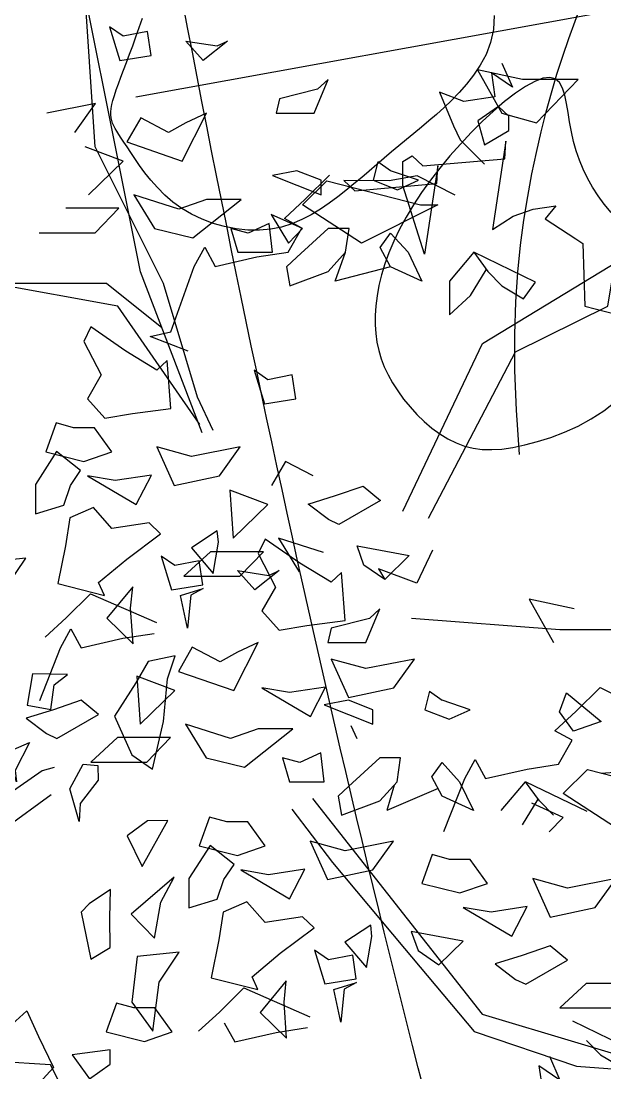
# Model space of a CAD drawing. Header units: metres. Extents: x 10 to 239, y 2 to 253.
# Drawn here: x 88.276 to 90.324, y 51.147 to 54.838 of the extents above; entities that cross this region are included whole.
import ezdxf

# ---------------------------------------------------------------- set-up
doc = ezdxf.new("R2010")
doc.units = ezdxf.units.M
doc.header["$MEASUREMENT"] = 0
doc.layers.add('1', color=7, linetype='Continuous')
doc.layers.add('cot200', color=9, linetype='Continuous')
doc.layers.add('barrera', color=7, linetype='Continuous', lineweight=0, true_color=0x9dbb63)
doc.layers.add('bloques ARBOLES', color=7, linetype='Continuous', true_color=0xb8d897)

# ---------------------------------------------------------------- blocks, each defined once
blk = doc.blocks.new('A$C6F4E7DED')
for p, q in [((1338.77, 602.34), (1332.74, 618.35)), ((1322.96, 608.66), (1745.98, 531.81)), ((1413.68, 607.64), (1414.48, 594.54)), ((1742.95, 596.37), (1739.8, 605.05)), ((1344.59, 586.24), (1338.77, 602.34)), ((1745.98, 587.84), (1742.95, 596.37)), ((1350.19, 569.87), (1344.59, 586.24)), ((1414.48, 594.54), (1417.15, 582.54)), ((1748.97, 579.59), (1745.98, 587.84)), ((1417.15, 582.54), (1421.34, 571.55)), ((1751.92, 571.68), (1748.97, 579.59)), ((1355.55, 553.11), (1350.19, 569.87)), ((1421.34, 571.55), (1426.71, 561.49)), ((1754.78, 564.14), (1751.92, 571.68)), ((1426.71, 561.49), (1432.89, 552.27)), ((1757.49, 557.02), (1754.78, 564.14)), ((1760.02, 550.35), (1757.49, 557.02)), ((1353.34, 545.38), (1357.19, 548.81)), ((1360.68, 535.88), (1355.55, 553.11)), ((1357.19, 548.81), (1362.22, 550.22)), ((1362.22, 550.22), (1368.61, 549.39)), ((1368.61, 549.39), (1376.2, 546.49)), ((1376.2, 546.49), (1384.79, 541.75)), ((1432.89, 552.27), (1439.53, 543.81)), ((1762.31, 544.16), (1760.02, 550.35)), ((1348.3, 533.71), (1350.46, 540.24)), ((1350.46, 540.24), (1353.34, 545.38)), ((1384.79, 541.75), (1394.17, 535.41)), ((1439.53, 543.81), (1446.34, 536.03)), ((1764.32, 538.5), (1762.31, 544.16)), ((1766.01, 533.41), (1764.32, 538.5)), ((1346.63, 526.08), (1348.3, 533.71)), ((1365.57, 518.1), (1360.68, 535.88)), ((1394.17, 535.41), (1404.1, 527.72)), ((1404.1, 527.72), (1414.38, 518.92)), ((1446.34, 536.03), (1453.25, 528.83)), ((1453.25, 528.83), (1460.21, 522.11)), ((1767.32, 528.89), (1766.01, 533.41)), ((1768.28, 524.9), (1767.32, 528.89)), ((1343.81, 508.81), (1345.21, 517.68)), ((1345.21, 517.68), (1346.63, 526.08)), ((1370.22, 499.68), (1365.57, 518.1)), ((1414.38, 518.92), (1424.8, 509.26)), ((1460.21, 522.11), (1467.22, 515.79)), ((1768.91, 521.36), (1768.28, 524.9)), ((1769.21, 518.2), (1768.91, 521.36)), ((1769.21, 515.33), (1769.21, 518.2)), ((1342.19, 499.78), (1343.81, 508.81)), ((1424.8, 509.26), (1435.13, 498.98)), ((1467.22, 515.79), (1474.25, 509.78)), ((1474.25, 509.78), (1481.27, 503.96)), ((1766.59, 505.37), (1767.61, 507.79)), ((1767.61, 507.79), (1768.39, 510.2)), ((1768.39, 510.2), (1768.93, 512.69)), ((1768.93, 512.69), (1769.21, 515.33)), ((1340.16, 490.85), (1342.19, 499.78)), ((1374.62, 480.53), (1370.22, 499.68)), ((1435.13, 498.98), (1445.18, 488.3)), ((1481.27, 503.96), (1488.27, 498.26)), ((1488.27, 498.26), (1495.21, 492.58)), ((1761.9, 497.18), (1763.76, 500.16)), ((1763.76, 500.16), (1765.32, 502.86)), ((1765.32, 502.86), (1766.59, 505.37)), ((1337.66, 482.07), (1340.16, 490.85)), ((1445.18, 488.3), (1454.87, 477.32)), ((1495.21, 492.58), (1502.09, 486.84)), ((1754.17, 485.62), (1757.13, 490)), ((1757.13, 490), (1759.7, 493.83)), ((1759.7, 493.83), (1761.9, 497.18)), ((1334.67, 473.44), (1337.66, 482.07)), ((1378.76, 460.59), (1374.62, 480.53)), ((1502.09, 486.84), (1508.93, 481.03)), ((1508.93, 481.03), (1515.77, 475.17)), ((1746.94, 474.82), (1750.78, 480.57)), ((1750.78, 480.57), (1754.17, 485.62)), ((1331.17, 464.96), (1334.67, 473.44)), ((1454.87, 477.32), (1464.12, 466.11)), ((1515.77, 475.17), (1522.65, 469.26)), ((1522.65, 469.26), (1529.61, 463.32)), ((1737.73, 461.79), (1742.61, 468.5)), ((1742.61, 468.5), (1746.94, 474.82)), ((1327.15, 456.63), (1331.17, 464.96)), ((1382.65, 439.75), (1378.76, 460.59)), ((1464.12, 466.11), (1472.88, 454.76)), ((1529.61, 463.32), (1536.67, 457.34)), ((1732.26, 454.86), (1737.73, 461.79)), ((1322.59, 448.45), (1327.15, 456.63)), ((1472.88, 454.76), (1481.07, 443.32)), ((1536.67, 457.34), (1543.89, 451.35)), ((1543.89, 451.35), (1551.29, 445.35)), ((1726.15, 447.89), (1732.26, 454.86)), ((1311.75, 432.54), (1317.46, 440.42)), ((1317.46, 440.42), (1322.59, 448.45)), ((1386.25, 417.87), (1382.65, 439.75)), ((1481.07, 443.32), (1488.64, 431.89)), ((1551.29, 445.35), (1558.92, 439.37)), ((1558.92, 439.37), (1566.8, 433.53)), ((1711.82, 434.55), (1719.35, 441.06)), ((1719.35, 441.06), (1726.15, 447.89)), ((1305.46, 424.82), (1311.75, 432.54)), ((1488.64, 431.89), (1495.51, 420.53)), ((1566.8, 433.53), (1574.97, 427.97)), ((1703.51, 428.54), (1711.82, 434.55)), ((1495.51, 420.53), (1501.62, 409.33)), ((1574.97, 427.97), (1583.44, 422.83)), ((1583.44, 422.83), (1592.25, 418.26)), ((1684.65, 418.56), (1694.42, 423.18)), ((1694.42, 423.18), (1703.51, 428.54)), ((1389.42, 394.58), (1386.25, 417.87)), ((1592.25, 418.26), (1601.43, 414.39)), ((1601.43, 414.39), (1611, 411.37)), ((1611, 411.37), (1620.99, 409.33)), ((1652.95, 409.64), (1663.76, 411.73)), ((1663.76, 411.73), (1674.38, 414.72)), ((1674.38, 414.72), (1684.65, 418.56)), ((1501.62, 409.33), (1506.92, 398.33)), ((1620.99, 409.33), (1631.41, 408.38)), ((1631.41, 408.38), (1642.11, 408.5)), ((1642.11, 408.5), (1652.95, 409.64)), ((1391.99, 369.43), (1389.42, 394.58)), ((1506.92, 398.33), (1511.44, 387.59)), ((1511.44, 387.59), (1515.2, 377.1)), ((1515.2, 377.1), (1518.25, 366.9)), ((1393.82, 341.98), (1391.99, 369.43)), ((1518.25, 366.9), (1520.62, 356.99)), ((1520.62, 356.99), (1522.35, 347.41)), ((1394.72, 311.79), (1393.82, 341.98)), ((1522.35, 347.41), (1523.48, 338.16)), ((1523.48, 338.16), (1524.05, 329.27)), ((1524.05, 329.27), (1524.09, 320.75)), ((1523.58, 312.54), (1522.51, 304.59)), ((1524.09, 320.75), (1523.58, 312.54)), ((1394.54, 278.43), (1394.72, 311.79)), ((1522.51, 304.59), (1520.85, 296.85)), ((1520.85, 296.85), (1518.59, 289.26)), ((1518.59, 289.26), (1515.72, 281.77)), ((1393.1, 241.44), (1394.54, 278.43)), ((1512.2, 274.31), (1508.03, 266.83)), ((1515.72, 281.77), (1512.2, 274.31)), ((1508.03, 266.83), (1503.2, 259.31)), ((1503.2, 259.31), (1497.77, 251.84)), ((1312.22, 240.77), (1301.7, 249.14)), ((1491.81, 244.53), (1485.4, 237.51)), ((1497.77, 251.84), (1491.81, 244.53)), ((1323.75, 233.32), (1312.22, 240.77)), ((1390.26, 200.39), (1393.1, 241.44)), ((1485.4, 237.51), (1478.61, 230.91)), ((1335.98, 226.76), (1323.75, 233.32)), ((1348.58, 221.08), (1335.98, 226.76)), ((1471.53, 224.84), (1464.22, 219.43)), ((1478.61, 230.91), (1471.53, 224.84)), ((1361.24, 216.27), (1348.58, 221.08)), ((1373.64, 212.31), (1361.24, 216.27)), ((1456.76, 214.8), (1449.19, 211.04)), ((1464.22, 219.43), (1456.76, 214.8)), ((1385.45, 209.2), (1373.64, 212.31)), ((1396.44, 206.91), (1385.45, 209.2)), ((1406.62, 205.46), (1396.44, 206.91)), ((1416.11, 204.85), (1406.62, 205.46)), ((1425.01, 205.09), (1416.11, 204.85)), ((1433.42, 206.2), (1425.01, 205.09)), ((1441.45, 208.18), (1433.42, 206.2)), ((1449.19, 211.04), (1441.45, 208.18))]:
    blk.add_line(p, q)
blk = doc.blocks.new('A$C16B70096')
for p, q in [((431, 1617), (502, 1621.5)), ((415, 1586), (431, 1617))]:
    blk.add_line(p, q)
blk = doc.blocks.new('ARBOL22')
for points in [[(-0.0949, 0.3639), (-0.2008, 0.6417), (-0.3384, 1.3293), (-0.3973, 1.6633), (-0.3973, 1.9973)], [(0.2961, 0.2167), (0.4461, 0.5042), (0.6051, 0.5828), (0.6248, 0.7006), (0.782, 0.7399), (0.9196, 0.8578), (0.9393, 1.015), (1.0179, 1.2704), (1.0375, 1.624)], [(-0.0758, 0.3679), (-0.1025, 0.4256), (-0.1615, 0.6221), (-0.2794, 0.8578), (-0.299, 1.1525), (-0.299, 1.4472), (-0.358, 1.5847), (-0.3671, 1.6028)], [(0.2513, 0.2291), (0.3889, 0.5182), (0.6248, 0.6613), (0.7231, 0.7203), (0.9393, 0.8185), (0.9786, 0.956), (1.0565, 1.565)], [(-0.1641, 0.5456), (-0.2597, 0.6221), (-0.4563, 0.6221), (-0.5546, 0.7989), (-0.6332, 1.0346), (-0.6725, 1.1721)], [(-0.0985, 0.3784), (-0.2401, 0.5828), (-0.4563, 0.6221), (-0.6332, 0.8382), (-0.7511, 1.0543)], [(-0.2307, 1.0484), (-0.2547, 1.0649)], [(-0.2547, 1.0649), (-0.2366, 1.0069)], [(-0.1887, 1.0567), (-0.2307, 1.0484)], [(-0.1828, 1.0153), (-0.1887, 1.0567)], [(-0.1228, 1.04), (-0.069, 1.0318)], [(-0.093, 1.0069), (-0.1228, 1.04)], [(-0.051, 1.04), (-0.093, 1.0069)], [(-0.069, 1.0318), (-0.051, 1.04)], [(-0.2366, 1.0069), (-0.1828, 1.0153)], [(0.4226, 1.002), (0.4405, 0.9606), (0.4046, 0.9855), (0.4105, 0.944), (0.3567, 0.9358), (0.3148, 0.9522), (0.3387, 0.8942), (0.3507, 0.8695), (0.3926, 0.828)], [(-0.2786, 0.9325), (-0.3625, 0.9158)], [(-0.3145, 0.8827), (-0.2786, 0.9325)], [(-0.1289, 0.833), (-0.0869, 0.9158)], [(-0.0869, 0.9158), (-0.1228, 0.8994)], [(-0.2007, 0.9076), (-0.2248, 0.8661)], [(-0.1528, 0.8827), (-0.2007, 0.9076)], [(-0.1228, 0.8994), (-0.1528, 0.8827)], [(-0.2307, 0.833), (-0.2966, 0.8578)], [(-0.2248, 0.8661), (-0.1289, 0.833)], [(0.342, 0.7744), (0.2761, 0.8075), (0.2282, 0.7991), (0.1499, 0.7996), (0.1685, 0.7819), (0.31, 0.7942), (0.3118, 0.8249), (0.2887, 0.6723), (0.2518, 0.7912), (0.2518, 0.8325), (0.2676, 0.8423), (0.2862, 0.8247), (0.4277, 0.837), (0.4295, 0.8677), (0.4065, 0.715), (0.4418, 0.7378), (0.4764, 0.7502), (0.5156, 0.7557), (0.4971, 0.7337), (0.5501, 0.6992), (0.5619, 0.6906), (0.5653, 0.5828), (0.6367, 0.5646)], [(-0.2907, 0.775), (-0.2307, 0.833)], [(-0.1188, 0.5053), (-0.1846, 0.5302), (-0.1487, 0.5386), (-0.1082, 0.6513), (-0.0903, 0.6844), (-0.0723, 0.6513), (-0.0005, 0.6679), (0.0535, 0.6761), (0.0774, 0.7175), (0.0474, 0.7341), (0.0833, 0.7672), (0.1253, 0.8087)], [(-0.1348, 0.7501), (-0.2127, 0.775)], [(-0.2127, 0.775), (-0.1768, 0.717)], [(-0.0869, 0.7668), (-0.1348, 0.7501)], [(-0.111, 0.7006), (-0.0271, 0.7668)], [(-0.0271, 0.7668), (-0.0869, 0.7668)], [(-0.2386, 0.7516), (-0.33, 0.7516)], [(-0.2791, 0.7094), (-0.2386, 0.7516)], [(-0.3756, 0.7094), (-0.2791, 0.7094)], [(-0.1768, 0.717), (-0.111, 0.7006)], [(-0.0451, 0.717), (-0.0331, 0.6757)], [(-0.0151, 0.7088), (-0.0451, 0.717)], [(0.0208, 0.7254), (-0.0151, 0.7088)], [(0.0269, 0.6757), (0.0208, 0.7254)], [(0.2305, 0.6508), (0.2125, 0.6839), (0.2305, 0.7088), (0.2605, 0.6757), (0.2843, 0.6259), (0.2305, 0.6508), (0.1346, 0.6259), (0.1526, 0.6757), (0.1587, 0.717), (0.1226, 0.717), (0.0687, 0.6674), (0.0508, 0.6508), (0.0567, 0.6177), (0.1226, 0.6426), (0.1526, 0.6757)], [(-0.0331, 0.6757), (0.0269, 0.6757)], [(0.3743, 0.6757), (0.3982, 0.6426), (0.4222, 0.6177), (0.4599, 0.5953), (0.4807, 0.6241), (0.3743, 0.6757), (0.3323, 0.6259), (0.3323, 0.568), (0.3682, 0.6011), (0.3952, 0.6457)], [(0.0968, 0.29), (0.0489, 0.3149), (0.0249, 0.2734)], [(0.1148, 0.1574), (0.0369, 0.1823), (0.0728, 0.1243)], [(0.3029, 0.1617), (0.2755, 0.1047), (0.2096, 0.1296), (0.2203, 0.111), (0.1844, 0.1357), (0.1725, 0.169), (0.2623, 0.1523), (0.2203, 0.111)], [(-0.3653, 0.0117), (-0.3294, 0.0448), (-0.2874, 0.0863), (-0.1736, 0.0366)], [(0.4693, 0.0769), (0.5113, 0.0023)], [(0.5472, 0.0602), (0.4693, 0.0769)], [(0.8368, 0.0045), (0.6599, 0.0241), (0.5223, 0.0241), (0.2667, 0.0438)], [(-0.3749, -0.098), (-0.339, -0.007), (-0.3211, 0.0261)], [(-0.3211, 0.0261), (-0.3031, -0.007)], [(-0.3031, -0.007), (-0.2313, 0.0097)], [(-0.2313, 0.0097), (-0.1773, 0.0179)], [(0.2974, -0.0817), (0.2896, -0.1137)], [(0.2974, -0.0817), (0.3196, -0.097)], [(0.3224, -0.3238), (0.3583, -0.2327), (0.3762, -0.1996), (0.3942, -0.2327), (0.466, -0.2161), (0.52, -0.2078), (0.5439, -0.1665), (0.5139, -0.1499), (0.5498, -0.1167), (0.5918, -0.0752), (0.682, -0.1209), (0.7179, -0.1376), (0.706, -0.212), (0.7599, -0.2453), (0.7719, -0.2535), (0.7778, -0.3612), (0.8496, -0.3777), (0.9216, -0.3943), (0.8855, -0.5103), (0.9037, -0.5185), (0.9216, -0.5434), (0.9216, -0.5847), (0.9755, -0.6345)], [(0.5219, -0.1174), (0.534, -0.0843)], [(0.534, -0.0843), (0.5938, -0.1341)], [(0.3675, -0.1137), (0.3196, -0.097)], [(0.2896, -0.1137), (0.3316, -0.1302)], [(0.3316, -0.1302), (0.3675, -0.1137)], [(0.5458, -0.1505), (0.5219, -0.1174)], [(0.1727, -0.1638), (0.1623, -0.1417)], [(0.5938, -0.1341), (0.5458, -0.1505)], [(-0.3497, -0.2135), (-0.3706, -0.2193), (-0.5363, -0.3345), (-0.5603, -0.4025), (-0.8832, -0.5386), (-1.0617, -0.6423), (-1.205, -0.6077), (-1.4148, -0.6158)], [(0.3017, -0.2296), (0.3196, -0.2048)], [(0.3196, -0.2048), (0.3496, -0.2379)], [(0.5279, -0.2582), (0.5699, -0.2169)], [(0.5699, -0.2169), (0.7316, -0.2582)], [(0.5938, -0.223), (0.6776, -0.2169)], [(0.3196, -0.2627), (0.3017, -0.2296)], [(0.2364, -0.2438), (0.2238, -0.2876)], [(0.3125, -0.2497), (0.2238, -0.2876)], [(0.3496, -0.2379), (0.3735, -0.2876)], [(0.4214, -0.2876), (0.4634, -0.2379)], [(0.5698, -0.2894), (0.4634, -0.2379)], [(0.4873, -0.271), (0.4634, -0.2379)], [(-0.5551, -0.2641), (-0.5351, -0.3087), (-0.5092, -0.3617), (-0.5926, -0.4537), (-0.4803, -0.5201), (-0.4546, -0.5477), (-0.4917, -0.5541), (-0.4445, -0.5667), (-0.454, -0.6206), (-0.4224, -0.6564), (-0.3971, -0.6333), (-0.3771, -0.6778), (-0.3511, -0.7309), (-0.4345, -0.8229)], [(-0.3553, -0.2607), (-0.5919, -0.433), (-1.0999, -0.6914), (-1.4181, -0.5798)], [(0.0955, -0.2667), (0.3885, -0.6389), (0.7185, -0.7382), (1.0902, -0.6989), (1.7287, -0.836)], [(0.3735, -0.2876), (0.3196, -0.2627)], [(0.4843, -0.2679), (0.4573, -0.3125)], [(0.5113, -0.2959), (0.4873, -0.271)], [(0.6297, -0.3245), (0.5279, -0.2582)], [(0.0601, -0.2856), (0.1301, -0.3773), (0.2543, -0.5256), (0.3747, -0.669), (0.5514, -0.7291), (0.9606, -0.7594), (1.1512, -1.2067), (1.2148, -1.3558), (1.3427, -1.5344)], [(0.5279, -0.2996), (0.474, -0.2749)], [(0.504, -0.3245), (0.5279, -0.2996)], [(-0.1007, -0.6685), (-0.0648, -0.6354), (-0.0228, -0.5938), (0.0911, -0.6436)], [(0.5686, -0.6844), (0.5926, -0.7092), (0.6304, -0.7316), (0.6511, -0.7028), (0.5447, -0.6513)], [(-0.0565, -0.654), (-0.0385, -0.6871)], [(-0.0385, -0.6871), (0.0333, -0.6705)], [(0.0333, -0.6705), (0.0873, -0.6623)], [(0.5044, -0.7116), (0.5223, -0.753), (0.4864, -0.7281), (0.4923, -0.7696), (0.4385, -0.7779), (0.3966, -0.7614), (0.4205, -0.8194), (0.4326, -0.8441), (0.4744, -0.8856)]]:
    blk.add_lwpolyline(points)
for points in [[(0.4222, 0.9158), (0.482, 0.8994), (0.554, 0.9738), (0.4581, 0.9738), (0.3802, 0.9904)], [(0.1046, 0.9573), (0.0388, 0.9407), (0.0328, 0.9158), (0.0987, 0.9158), (0.1226, 0.9738)], [(0.4166, 0.9275), (0.3807, 0.9026), (0.3926, 0.8611), (0.4346, 0.886), (0.4346, 0.9109)], [(0.2005, 0.7999), (0.2425, 0.7834), (0.2784, 0.7999), (0.2305, 0.8165), (0.2082, 0.8318)], [(0.0687, 0.8165), (0.0269, 0.8081), (0.1107, 0.775), (0.1107, 0.7999)], [(0.2822, 0.7578), (0.312, 0.7578), (0.1802, 0.6916), (0.0785, 0.7578), (0.1205, 0.7991)], [(0.0785, 0.7165), (0.0246, 0.7412), (0.0546, 0.6916)], [(-0.2686, 0.464), (-0.2925, 0.4226), (-0.2626, 0.3893), (-0.2146, 0.3977), (-0.1487, 0.406), (-0.1548, 0.4888), (-0.1728, 0.4722), (-0.2266, 0.5053), (-0.2866, 0.5468), (-0.2985, 0.5219)], [(0.0609, 0.464), (0.0189, 0.4557), (-0.0051, 0.4722), (0.013, 0.4142), (0.0669, 0.4226)], [(-0.3464, 0.3811), (-0.3643, 0.3314), (-0.2985, 0.3149), (-0.2505, 0.3314), (-0.2805, 0.3729), (-0.3164, 0.3729)], [(-0.382, 0.2243), (-0.3331, 0.2395), (-0.3217, 0.2735), (-0.3043, 0.2993), (-0.3457, 0.3321), (-0.3823, 0.2749)], [(-0.0649, 0.29), (-0.029, 0.3398), (-0.1128, 0.3231), (-0.1728, 0.3398), (-0.1428, 0.2734)], [(-0.1823, 0.2913), (-0.2446, 0.2818), (-0.2925, 0.29), (-0.2087, 0.2403)], [(0.2131, 0.2475), (0.1413, 0.206), (0.1232, 0.2144), (0.0881, 0.2412), (0.1352, 0.2557), (0.1831, 0.2723)], [(-0.041, 0.1823), (0.0189, 0.2403), (-0.0469, 0.2651)], [(-0.1663, 0.1898), (-0.1861, 0.209), (-0.2505, 0.1992), (-0.2821, 0.235), (-0.3232, 0.2172), (-0.3305, 0.1691), (-0.3437, 0.104), (-0.2632, 0.0834), (-0.2733, 0.1057), (-0.2247, 0.1462)], [(-0.0757, 0.1213), (-0.0664, 0.1752), (-0.0685, 0.1949), (-0.1133, 0.1656)], [(0.0022, 0.156), (0.032, 0.098), (0.0081, 0.0567), (0.0381, 0.0234), (0.086, 0.0318), (0.1519, 0.0401), (0.1458, 0.1229), (0.1279, 0.1063), (0.074, 0.1394), (0.0141, 0.1809)], [(-0.4803, 0.0615), (-0.4446, 0.0116), (-0.4336, 0.0964), (-0.3988, 0.1479), (-0.4712, 0.1406)], [(-0.1656, 0.1513), (-0.1475, 0.0934), (-0.0936, 0.1018), (-0.0996, 0.1431), (-0.1416, 0.1349)], [(-0.0295, 0.1167), (0.011, 0.1589), (-0.0804, 0.1589), (-0.126, 0.1167)], [(0.0202, 0.1182), (0.0381, 0.1265), (-0.0039, 0.0934), (-0.0337, 0.1265)], [(-0.2138, -0.0001), (-0.218, 0.0618), (-0.2145, 0.0985), (-0.2591, 0.044)], [(-0.1144, 0.084), (-0.1202, 0.0272), (-0.1322, 0.0835), (-0.0931, 0.0957)], [(0.122, 0.0023), (0.1878, 0.0023), (0.2117, 0.0602), (0.1938, 0.0438), (0.1279, 0.0271)], [(-0.0398, -0.0806), (0.0022, 0.0023), (-0.0337, -0.0142), (-0.0637, -0.0308), (-0.1116, -0.006), (-0.1356, -0.0475)], [(-0.1878, -0.0304), (-0.2091, -0.0675), (-0.2457, -0.1247), (-0.2159, -0.1916), (-0.1804, -0.2162), (-0.1615, -0.1341), (-0.1544, -0.0607), (-0.141, -0.0209)], [(0.1579, -0.0925), (0.2358, -0.0759), (0.2717, -0.0262), (0.1878, -0.0428), (0.1279, -0.0262)], [(-0.3499, -0.0708), (-0.3267, -0.0532), (-0.3874, -0.0519), (-0.3966, -0.1057), (-0.3555, -0.1132)], [(-0.2015, -0.1386), (-0.1416, -0.0806), (-0.2075, -0.0557)], [(0.092, -0.1256), (0.1183, -0.0746), (0.0561, -0.0841), (0.0081, -0.0759)], [(-0.3633, -0.155), (-0.3452, -0.1634), (-0.2733, -0.1219), (-0.3033, -0.097), (-0.3512, -0.1137), (-0.3984, -0.1282)], [(0.1999, -0.1386), (0.1999, -0.1137), (0.1579, -0.097), (0.116, -0.1054)], [(-0.1236, -0.1386), (-0.0877, -0.1965), (-0.0218, -0.213), (0.062, -0.1468), (0.0022, -0.1468), (-0.0457, -0.1634)], [(-0.19, -0.2041), (-0.1495, -0.1619), (-0.2409, -0.1619), (-0.2865, -0.2041)], [(-0.4172, -0.2188), (-0.4151, -0.2384), (-0.4331, -0.1881), (-0.3923, -0.1704)], [(0.074, -0.2048), (0.0441, -0.1965), (0.0561, -0.2379), (0.116, -0.2379), (0.1099, -0.1881)], [(0.1458, -0.2959), (0.2117, -0.271), (0.2417, -0.2379), (0.2478, -0.1965), (0.2117, -0.1965), (0.1579, -0.2461), (0.1399, -0.2627)], [(-0.2744, -0.21), (-0.2742, -0.2352), (-0.3052, -0.2754), (-0.3068, -0.3065), (-0.3229, -0.2505), (-0.2998, -0.2077)], [(-0.2239, -0.3315), (-0.1981, -0.3845), (-0.1538, -0.3047), (-0.1891, -0.3053)], [(-0.0818, -0.2991), (-0.0997, -0.3488), (-0.0338, -0.3653), (0.0141, -0.3488), (-0.0159, -0.3073), (-0.0518, -0.3073)], [(0.1997, -0.3902), (0.2356, -0.3404), (0.1518, -0.357), (0.0918, -0.3404), (0.1218, -0.4068)], [(-0.1174, -0.4559), (-0.0685, -0.4407), (-0.057, -0.4067), (-0.0397, -0.3809), (-0.0811, -0.348), (-0.1177, -0.4052)], [(0.3979, -0.4136), (0.3679, -0.3721), (0.332, -0.3721), (0.302, -0.3638), (0.2841, -0.4136), (0.35, -0.43)], [(0.0823, -0.3888), (0.02, -0.3984), (-0.0279, -0.3902), (0.0559, -0.4399)], [(-0.1662, -0.4457), (-0.1432, -0.4029), (-0.217, -0.4666), (-0.177, -0.5078)], [(0.5056, -0.4715), (0.5835, -0.4549), (0.6194, -0.4052), (0.5356, -0.4218), (0.4757, -0.4052)], [(-0.2529, -0.4238), (-0.2895, -0.4485), (-0.3032, -0.463), (-0.2867, -0.5443), (-0.2536, -0.5238), (-0.2541, -0.473)], [(0.0984, -0.4903), (0.0786, -0.4712), (0.0141, -0.481), (-0.0175, -0.4452), (-0.0586, -0.463), (-0.0659, -0.5111), (-0.0791, -0.5762), (0.0014, -0.5968), (-0.0086, -0.5745), (0.0399, -0.534)], [(0.4038, -0.4631), (0.3559, -0.4549), (0.4397, -0.5047), (0.4661, -0.4536)], [(0.189, -0.5588), (0.1982, -0.505), (0.1961, -0.4853), (0.1514, -0.5146)], [(0.278, -0.5295), (0.3139, -0.5542), (0.3559, -0.5129), (0.2661, -0.4963)], [(0.4457, -0.5791), (0.4638, -0.5875), (0.5356, -0.546), (0.5056, -0.5211), (0.4577, -0.5378), (0.4106, -0.5523)], [(-0.2157, -0.6187), (-0.18, -0.6686), (-0.169, -0.5838), (-0.1342, -0.5323), (-0.2066, -0.5396)], [(0.099, -0.5288), (0.1171, -0.5868), (0.171, -0.5784), (0.1651, -0.5371), (0.1231, -0.5453)], [(0.0509, -0.6803), (0.0466, -0.6184), (0.0501, -0.5817), (0.0055, -0.6362)], [(0.1502, -0.5962), (0.1445, -0.653), (0.1325, -0.5967), (0.1715, -0.5844)], [(0.5224, -0.6282), (0.6189, -0.6282), (0.6595, -0.586), (0.5681, -0.586)], [(-0.2602, -0.6697), (-0.1943, -0.6861), (-0.1464, -0.6697), (-0.1764, -0.6282), (-0.2123, -0.6282), (-0.2423, -0.6199)], [(-0.2532, -0.7008), (-0.3191, -0.7091), (-0.2891, -0.7506), (-0.2532, -0.7257)]]:
    blk.add_lwpolyline(points, close=True)
blk = doc.blocks.new('asddsd')
at = {"layer": 'bloques ARBOLES'}
for name, p, xscale, yscale, zscale in [('A$C6F4E7DED', (76.6553, 43.2571, 1.2423), -0.00378276582045174, 0.00378276582045174, 0.00378276582045174), ('ARBOL22', (70.4753, 43.3507, 1.2423), 2.033276188942182, 2.033276188942182, 2.033276188942182), ('A$C16B70096', (71.2131, 36.3873), -0.003392618244440136, 0.003392618244440136, 0.003392618244440136)]:
    blk.add_blockref(name, p, dxfattribs=dict(at, xscale=xscale, yscale=yscale, zscale=zscale))

msp = doc.modelspace()

# ---------------------------------------------------------------- linework, layer by layer
at = {"layer": 'barrera'}
for points, knots in [([(75.73942, 62.39456), (75.90592, 56.61362), (75.56894, 49.9644), (78.41125, 43.31829), (87.62299, 43.14607), (90.20739, 40.93833), (88.83191, 38.80337)], [0, 0, 0, 0, 0.8755826, 1.8755826, 2.8755826, 3.8755826, 3.8755826, 3.8755826, 3.8755826]), ([(90.10427, 41.59228), (90.10054, 41.59937), (90.09678, 41.60643), (89.93855, 41.90036), (89.73541, 42.14874), (89.27878, 42.57262), (89.02506, 42.74985), (88.48436, 43.0573), (88.19676, 43.18766), (87.20305, 43.56395), (86.43212, 43.73837), (84.84876, 44.02664), (84.03139, 44.144), (82.45549, 44.42871), (81.69779, 44.59674), (80.66832, 44.95301), (80.33, 45.09921), (79.68813, 45.4578), (79.38702, 45.6827), (78.8384, 46.20972), (78.59273, 46.51117), (77.90446, 47.57909), (77.55097, 48.49254), (77.19274, 50.0933), (77.10216, 50.6537), (76.96957, 51.84367), (76.9266, 52.47857), (76.82933, 54.75548), (76.8268, 56.67551), (76.7317, 60.20424), (76.69679, 61.24634), (76.64589, 62.39456)], [5.0005813, 5.0005813, 5.0005813, 5.0005813, 5.0039387, 5.0039387, 5.1407367, 5.1407367, 5.2775346, 5.2775346, 5.4143326, 5.4143326, 5.7278842, 5.7278842, 6.0414357, 6.0414357, 6.3549873, 6.3549873, 6.5302849, 6.5302849, 6.7323037, 6.7323037, 6.9343224, 6.9343224, 7.3625573, 7.3625573, 7.5707002, 7.5707002, 7.7788431, 7.7788431, 8.242433, 8.242433, 8.4137974, 8.4137974, 8.4137974, 8.4137974])]:
    msp.add_open_spline(points, degree=3, knots=knots, dxfattribs=at)
at = {"layer": 'cot200'}
msp.add_open_spline([(105.215, 34.10371), (103.29078, 34.12742), (101.5175, 34.52126), (99.89572, 35.28658), (99.01349, 35.70291), (98.17608, 36.22917), (97.3836, 36.86557), (94.26818, 39.36743), (91.84697, 43.57158), (90.12537, 49.4912), (89.99638, 49.9347), (89.87133, 50.38782), (89.75033, 50.85097), (88.88037, 54.18111), (88.22034, 58.02966), (87.76942, 62.39456)], degree=3, knots=[2.7323709, 2.7323709, 2.7323709, 2.7323709, 2.9382831, 2.9382831, 2.9382831, 3.0502975, 3.0502975, 3.0502975, 3.4906512, 3.4906512, 3.4906512, 3.5236424, 3.5236424, 3.5236424, 3.7608538, 3.7608538, 3.7608538, 3.7608538], dxfattribs=at)

# ---------------------------------------------------------------- block references
at = {"layer": '1', "lineweight": 0}
msp.add_blockref('asddsd', (18.62841, 9.30206), dxfattribs=at)

doc.saveas('drawing.dxf')
